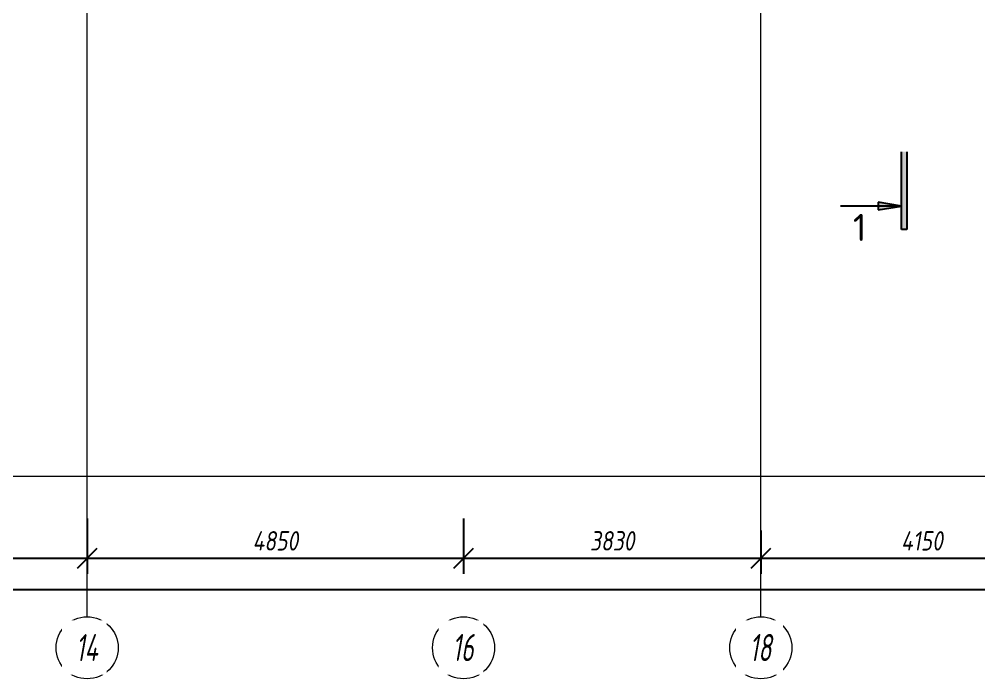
# Model space of a CAD drawing. Extents: x -96705 to 1864084, y -482104 to 235.
# Drawn here: x 968580 to 980943, y -158358 to -149857 of the extents above; entities that cross this region are included whole.
import ezdxf
from ezdxf import colors
from ezdxf.entities.mleader import LeaderData, LeaderLine
from ezdxf.math import Vec2, Vec3

# ---------------------------------------------------------------- set-up
doc = ezdxf.new("R2010")
doc.units = 0
doc.header["$LTSCALE"] = 100
doc.header["$PDMODE"] = 1
doc.header["$PDSIZE"] = 200
doc.linetypes.add('CENTER', pattern=[2, 1.25, -0.25, 0.25, -0.25])
doc.layers.get('Defpoints').update_dxf_attribs({"color": 42})
for name, color, linetype, lineweight in [('АР_Оси', 193, 'Continuous', 9), ('АР_Оси размеры', 164, 'Continuous', 9), ('АР_Отметки', 250, 'Continuous', 15), ('АР_Разрезы', 175, 'Continuous', 9)]:
    doc.layers.add(name, color=color, linetype=linetype, lineweight=lineweight)
doc.layers.add('Тонкая', color=7, linetype='Continuous')
doc.layers.get('Тонкая').off()
doc.styles.add('ISOCPEUR', font='isocpeui.ttf', dxfattribs={"height": 250})
doc.styles.add('METRO-STYLE', font='isocpeur.ttf', dxfattribs={"width": 0.9, "oblique": 15})
doc.styles.add('ГОСТ 2.304', font='CS_Gost2304.shx', dxfattribs={"oblique": 10})
doc.dimstyles.new('СПДС', dxfattribs={"dimscale": 100, "dimtxt": 2.5, "dimasz": 2.5, "dimexe": 2, "dimexo": 0.625, "dimgap": 1, "dimtad": 1, "dimdec": 0, "dimrnd": 5, "dimtxsty": 'ГОСТ 2.304', "dimblk": 'OBLIQUE', "dimblk1": 'OBLIQUE', "dimblk2": 'OBLIQUE', "dimcen": 2.5, "dimdle": 2, "dimadec": 0, "dimazin": 2, "dimtfac": 0.75, "dimtdec": 4, "dimtmove": 1, "dimatfit": 3, "dimfxl": 1, "dimtfill": 1, "dimtolj": 1, "dimarcsym": 1})

# ---------------------------------------------------------------- blocks, each defined once
blk = doc.blocks.new('_Oblique')
at = {"color": 0, "linetype": 'ByBlock', "lineweight": -2}
blk.add_line((-0.5, -0.5), (0.5, 0.5), dxfattribs=at)
blk = doc.blocks.new('*D861')
at = {"layer": 'Defpoints', "color": 0, "ltscale": 100, "transparency": 16777216}
for p in [(960915, -155964), (969455, -156231), (969455, -156805)]:
    blk.add_point(p, dxfattribs=at)
at = {"layer": 'АР_Оси размеры', "color": 8, "lineweight": -2, "ltscale": 100, "transparency": 16777216}
for p, q in [((960915, -156026), (960915, -157005)), ((969455, -156294), (969455, -157005)), ((960715, -156805), (969655, -156805))]:
    blk.add_line(p, q, dxfattribs=at)
at = {"layer": 'АР_Оси размеры', "color": 8, "lineweight": -2, "ltscale": 100, "transparency": 16777216, "xscale": 250, "yscale": 250, "zscale": 250, "rotation": 180}
blk.add_blockref('_Oblique', (960915, -156805), dxfattribs=at)
at = {"layer": 'АР_Оси размеры', "color": 8, "lineweight": -2, "ltscale": 100, "transparency": 16777216, "xscale": 250, "yscale": 250, "zscale": 250}
blk.add_blockref('_Oblique', (969455, -156805), dxfattribs=at)
at = {"layer": 'АР_Оси размеры', "color": 8, "ltscale": 100, "transparency": 16777216, "insert": (965185, -156580), "char_height": 250, "attachment_point": 5, "style": 'ГОСТ 2.304', "bg_fill": 3, "box_fill_scale": 1.1, "bg_fill_color": 256, "bg_fill_true_color": 13158600, "bg_fill_transparency": 0}
blk.add_mtext('\\A1;8540', dxfattribs=at)
blk = doc.blocks.new('*D862')
at = {"layer": 'Defpoints', "color": 0, "ltscale": 100, "transparency": 16777216}
for p in [(974305, -156231), (978135, -156383), (978135, -156805)]:
    blk.add_point(p, dxfattribs=at)
at = {"layer": 'АР_Оси размеры', "color": 8, "lineweight": -2, "ltscale": 100, "transparency": 16777216}
for p, q in [((974305, -156294), (974305, -157005)), ((978135, -156446), (978135, -157005)), ((974105, -156805), (978335, -156805))]:
    blk.add_line(p, q, dxfattribs=at)
at = {"layer": 'АР_Оси размеры', "color": 8, "lineweight": -2, "ltscale": 100, "transparency": 16777216, "xscale": 250, "yscale": 250, "zscale": 250, "rotation": 180}
blk.add_blockref('_Oblique', (974305, -156805), dxfattribs=at)
at = {"layer": 'АР_Оси размеры', "color": 8, "lineweight": -2, "ltscale": 100, "transparency": 16777216, "xscale": 250, "yscale": 250, "zscale": 250}
blk.add_blockref('_Oblique', (978135, -156805), dxfattribs=at)
at = {"layer": 'АР_Оси размеры', "color": 8, "ltscale": 100, "transparency": 16777216, "insert": (976220, -156580), "char_height": 250, "attachment_point": 5, "style": 'ГОСТ 2.304', "bg_fill": 3, "box_fill_scale": 1.1, "bg_fill_color": 256, "bg_fill_true_color": 13158600, "bg_fill_transparency": 0}
blk.add_mtext('\\A1;3830', dxfattribs=at)
blk = doc.blocks.new('*D863')
at = {"layer": 'Defpoints', "color": 0, "ltscale": 100, "transparency": 16777216}
for p in [(978135, -156383), (982285, -156383), (982285, -156805)]:
    blk.add_point(p, dxfattribs=at)
at = {"layer": 'АР_Оси размеры', "color": 8, "lineweight": -2, "ltscale": 100, "transparency": 16777216}
for p, q in [((978135, -156446), (978135, -157005)), ((982285, -156446), (982285, -157005)), ((977935, -156805), (982485, -156805))]:
    blk.add_line(p, q, dxfattribs=at)
at = {"layer": 'АР_Оси размеры', "color": 8, "lineweight": -2, "ltscale": 100, "transparency": 16777216, "xscale": 250, "yscale": 250, "zscale": 250, "rotation": 180}
blk.add_blockref('_Oblique', (978135, -156805), dxfattribs=at)
at = {"layer": 'АР_Оси размеры', "color": 8, "lineweight": -2, "ltscale": 100, "transparency": 16777216, "xscale": 250, "yscale": 250, "zscale": 250}
blk.add_blockref('_Oblique', (982285, -156805), dxfattribs=at)
at = {"layer": 'АР_Оси размеры', "color": 8, "ltscale": 100, "transparency": 16777216, "insert": (980210, -156580), "char_height": 250, "attachment_point": 5, "style": 'ГОСТ 2.304', "bg_fill": 3, "box_fill_scale": 1.1, "bg_fill_color": 256, "bg_fill_true_color": 13158600, "bg_fill_transparency": 0}
blk.add_mtext('\\A1;4150', dxfattribs=at)
blk = doc.blocks.new('*D866')
at = {"layer": 'Defpoints', "color": 0, "ltscale": 100, "transparency": 16777216}
for p in [(969455, -156231), (974305, -156231), (974305, -156805)]:
    blk.add_point(p, dxfattribs=at)
at = {"layer": 'АР_Оси размеры', "color": 8, "lineweight": -2, "ltscale": 100, "transparency": 16777216}
for p, q in [((969455, -156294), (969455, -157005)), ((974305, -156294), (974305, -157005)), ((969255, -156805), (974505, -156805))]:
    blk.add_line(p, q, dxfattribs=at)
at = {"layer": 'АР_Оси размеры', "color": 8, "lineweight": -2, "ltscale": 100, "transparency": 16777216, "xscale": 250, "yscale": 250, "zscale": 250, "rotation": 180}
blk.add_blockref('_Oblique', (969455, -156805), dxfattribs=at)
at = {"layer": 'АР_Оси размеры', "color": 8, "lineweight": -2, "ltscale": 100, "transparency": 16777216, "xscale": 250, "yscale": 250, "zscale": 250}
blk.add_blockref('_Oblique', (974305, -156805), dxfattribs=at)
at = {"layer": 'АР_Оси размеры', "color": 8, "ltscale": 100, "transparency": 16777216, "insert": (971880, -156580), "char_height": 250, "attachment_point": 5, "style": 'ГОСТ 2.304', "bg_fill": 3, "box_fill_scale": 1.1, "bg_fill_color": 256, "bg_fill_true_color": 13158600, "bg_fill_transparency": 0}
blk.add_mtext('\\A1;4850', dxfattribs=at)
blk = doc.blocks.new('*D846')
at = {"layer": 'Defpoints', "color": 0, "ltscale": 100, "transparency": 16777216}
for p in [(995185, -157207), (926770, -157533), (995185, -157533)]:
    blk.add_point(p, dxfattribs=at)
at = {"layer": 'АР_Оси размеры', "color": 8, "lineweight": -2, "ltscale": 100, "transparency": 16777216}
for p, q in [((926770, -157470), (926770, -157007)), ((995185, -157470), (995185, -157007)), ((926570, -157207), (995385, -157207))]:
    blk.add_line(p, q, dxfattribs=at)
at = {"layer": 'АР_Оси размеры', "color": 8, "lineweight": -2, "ltscale": 100, "transparency": 16777216, "xscale": 250, "yscale": 250, "zscale": 250, "rotation": 180}
blk.add_blockref('_Oblique', (926770, -157207), dxfattribs=at)
at = {"layer": 'АР_Оси размеры', "color": 8, "lineweight": -2, "ltscale": 100, "transparency": 16777216, "xscale": 250, "yscale": 250, "zscale": 250}
blk.add_blockref('_Oblique', (995185, -157207), dxfattribs=at)
at = {"layer": 'АР_Оси размеры', "color": 8, "ltscale": 100, "transparency": 16777216, "insert": (960977, -156982), "char_height": 250, "attachment_point": 5, "style": 'ГОСТ 2.304', "bg_fill": 3, "box_fill_scale": 1.1, "bg_fill_color": 256, "bg_fill_true_color": 13158600, "bg_fill_transparency": 0}
blk.add_mtext('\\A1;68415', dxfattribs=at)
blk = doc.blocks.new('A$C60573c2e')
at = {"layer": 'АР_Разрезы', "ltscale": 100}
h = blk.add_hatch(color=8, dxfattribs=at)
h.dxf.hatch_style = 1
h.paths.add_polyline_path([(59606, -71214), (59676, -71214), (59676, -72214), (59606, -72214)])
h.paths.add_polyline_path([(59306, -71864), (59606, -71914), (59306, -71914)])
h.paths.add_polyline_path([(59306, -71914), (59606, -71914), (59306, -71964)])
at = {"layer": 'АР_Разрезы', "color": 8, "lineweight": 25, "ltscale": 100}
for p, q in [((59606, -72214), (59606, -71214)), ((59676, -71214), (59676, -72214)), ((59606, -71914), (59306, -71864)), ((59306, -71864), (59306, -71964)), ((59306, -71964), (59606, -71914)), ((59676, -72214), (59606, -72214))]:
    blk.add_line(p, q, dxfattribs=at)
blk.add_lwpolyline([(59606, -71914), (58822, -71914)], dxfattribs=at)
at = {"layer": 'АР_Разрезы', "color": 8, "lineweight": 25, "ltscale": 100, "insert": (59156, -72014), "char_height": 350, "width": 583.33, "attachment_point": 3, "style": 'METRO-STYLE'}
blk.add_mtext('{\\Q0;\\W1;1}', dxfattribs=at)
blk = doc.blocks.new('_DotSmall')
at = {"color": 0, "linetype": 'ByBlock', "const_width": 0.5}
blk.add_lwpolyline([(-0.0625, 0, 1), (0.0625, 0, 1)], format="xyb", close=True, dxfattribs=at)

msp = doc.modelspace()

# ---------------------------------------------------------------- linework, layer by layer
at = {"layer": 'АР_Оси', "color": 8, "linetype": 'CENTER', "ltscale": 1000}
for p, q in [((969455, -157558), (969455, -123250.5)), ((978135, -157558), (978135, -123250.5)), ((914206.2, -155746.7), (997803.4, -155746.7))]:
    msp.add_line(p, q, dxfattribs=at)
at = {"layer": 'АР_Оси', "color": 8, "ltscale": 0.5}
for centre in [(969455, -157958), (974305, -157958), (978135, -157958)]:
    msp.add_circle(centre, 400, dxfattribs=at)

# ---------------------------------------------------------------- leaders
at = {"layer": 'АР_Отметки', "color": 8}
ml = msp.add_multileader_mtext('Standard', dxfattribs=at)
ml.set_content('+11,900', color=8, style='ISOCPEUR')
ml.set_leader_properties(color=8, linetype='Continuous', lineweight=-1)
ml.set_arrow_properties(name='DOTSMALL')
ml.build(insert=Vec2(0, 0))
ml.multileader.update_dxf_attribs({"has_text_frame": 1, "text_left_attachment_type": 4, "text_right_attachment_type": 4, "dogleg_length": 100, "arrow_head_size": 180})
ctx = ml.context
ctx.base_point, ctx.char_height, ctx.arrow_head_size, ctx.landing_gap_size, ctx.plane_origin = Vec3(986391, -153939.8), 250, 180, 50, Vec3(1011626.9, -166087.3)
ctx.left_attachment, ctx.right_attachment = 4, 4
notes = []
notes.append((ctx, [(0, (0, 0, 0), (0, 0), (1, 0), 1, [])]))
ctx.mtext.insert, ctx.mtext.rotation, ctx.mtext.width, ctx.mtext.line_spacing_style, ctx.mtext.flow_direction = Vec3(986441, -153606.5), 6.2831853, 852.697, 2, 5
for ctx, leaders in notes:
    for number, flags, end, landing, length, lines in leaders:
        leader = LeaderData()
        leader.index, (leader.has_last_leader_line, leader.has_dogleg_vector, leader.attachment_direction) = number, flags
        leader.last_leader_point, leader.dogleg_vector, leader.dogleg_length = Vec3(end), Vec3(landing), length
        for number, points, colour, breaks in lines:
            line = LeaderLine()
            line.index, line.vertices, line.color, line.breaks = number, Vec3.list(points), colors.encode_raw_color(colour), breaks
            leader.lines.append(line)
        ctx.leaders.append(leader)

# ---------------------------------------------------------------- next in the draw order: texts
at = {"layer": 'АР_Оси', "color": 8, "char_height": 350, "attachment_point": 1, "line_spacing_factor": 1.149209, "style": 'ГОСТ 2.304', "bg_fill": 2}
for s, insert, width in [('{\\W0.8;14}', (969308.3, -157780.2), 224.236), ('{\\W0.8;16}', (974158.3, -157780.2), 224.236), ('{\\W0.8;18}', (977987.5, -157780.2), 258.628)]:
    msp.add_mtext(s, dxfattribs=dict(at, insert=insert, width=width))

# ---------------------------------------------------------------- next in the draw order: dimensions: what is measured, and where the dimension line sits
at = {"layer": 'АР_Оси размеры', "color": 8, "ltscale": 100}
for base, p1, p2, picture, middle in [((969455, -156805.3), (960915, -155963.5), (969455, -156231.4), '*D861', (965185, -156580.3)), ((978135, -156805.3), (974305, -156231.4), (978135, -156383.2), '*D862', (976220, -156580.3))]:
    dim = msp.add_linear_dim(base=base, p1=p1, p2=p2, dimstyle='СПДС', override={"dimclrd": 8, "dimclre": 8, "dimclrt": 8}, dxfattribs=at)
    dim.commit()
    dim.dimension.update_dxf_attribs({"geometry": picture, "text_midpoint": middle})

# ---------------------------------------------------------------- next in the draw order: dimensions: what is measured, and where the dimension line sits
for base, p1, p2, picture, middle in [((974305, -156805.3), (969455, -156231.4), (974305, -156231.4), '*D866', (971880, -156580.3)), ((982285, -156805.3), (978135, -156383.2), (982285, -156383.2), '*D863', (980210, -156580.3))]:
    dim = msp.add_linear_dim(base=base, p1=p1, p2=p2, dimstyle='СПДС', override={"dimclrd": 8, "dimclre": 8, "dimclrt": 8}, dxfattribs=at)
    dim.commit()
    dim.dimension.update_dxf_attribs({"geometry": picture, "text_midpoint": middle})

# ---------------------------------------------------------------- next in the draw order: dimensions: what is measured, and where the dimension line sits
dim = msp.add_linear_dim(base=(995185, -157207.4), p1=(926770, -157533), p2=(995185, -157533), dimstyle='СПДС', override={"dimclrd": 8, "dimclre": 8, "dimclrt": 8}, dxfattribs=at)
dim.commit()
dim.dimension.update_dxf_attribs({"geometry": '*D846', "text_midpoint": (960977.5, -156982.4)})

# ---------------------------------------------------------------- next in the draw order: block references
at = {"layer": 'Тонкая', "color": 8, "ltscale": 100}
msp.add_blockref('A$C60573c2e', (920339.9, -80351.7), dxfattribs=at)

doc.saveas('drawing.dxf')
